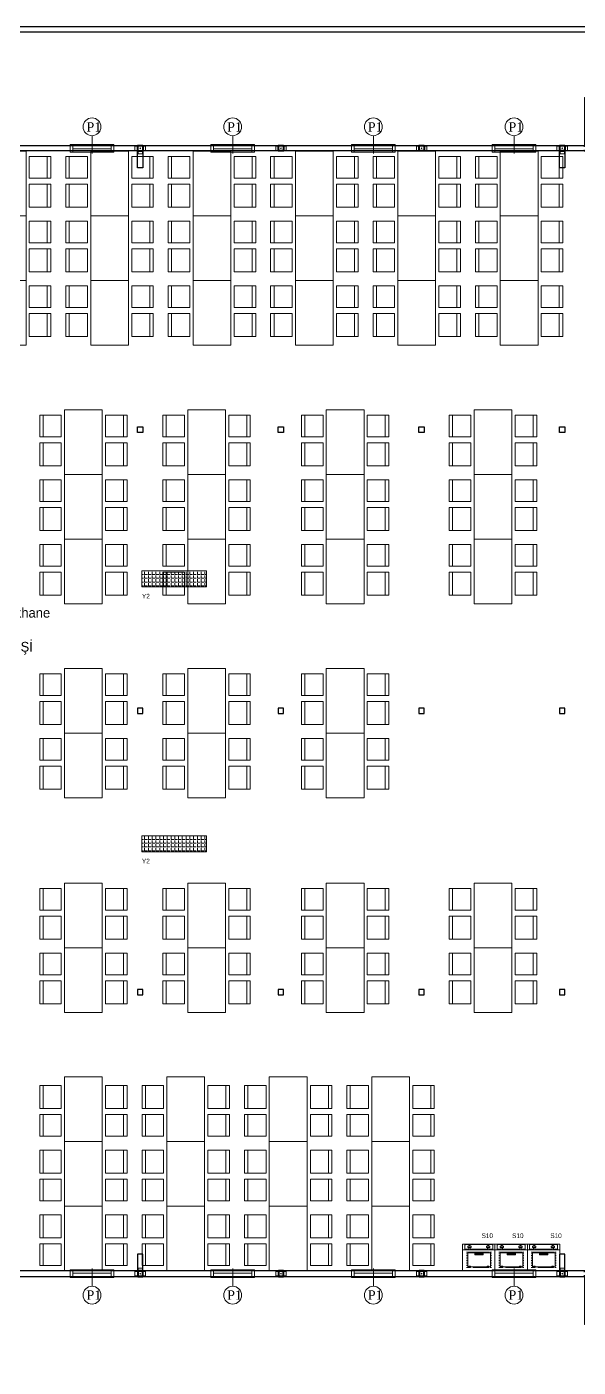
# Model space of a CAD drawing. Header units: millimetres. Extents: x 65390 to 71510, y 46362 to 50796.
# Drawn here: x 67438 to 68461, y 48179 to 50666 of the extents above; entities that cross this region are included whole.
import ezdxf
from ezdxf.enums import TextEntityAlignment as Align

# ---------------------------------------------------------------- set-up
doc = ezdxf.new("R2010")
doc.units = ezdxf.units.MM
doc.linetypes.add('ACAD_ISO07W100', pattern=[3, 0, -3])
for name, color, linetype in [('BİRLEŞİM ELEMANLARI', 4, 'Continuous'), ('DIŞ PANEL', 21, 'Continuous'), ('P1', 40, 'Continuous')]:
    doc.layers.add(name, color=color, linetype=linetype)
for name, color, linetype, lineweight in [('MIM_Sktürk', 251, 'Continuous', 9), ('MIM_Tezgah', 251, 'Continuous', 9), ('TEFRİS-M', 232, 'Continuous', 5), ('WALL INTERNAL', 7, 'Continuous', 50)]:
    doc.layers.add(name, color=color, linetype=linetype, lineweight=lineweight)
doc.styles.get("Standard").update_dxf_attribs({"font": 'arial.ttf'})
doc.styles.add('TAKSİM', font='GOTHIC.TTF', dxfattribs={"height": 20})

# ---------------------------------------------------------------- blocks, each defined once
blk = doc.blocks.new('DIŞ-P1 PENCERELİ-2514-G-B-(80)')
at = {"layer": 'DIŞ PANEL'}
for p, q in [((0, 100), (2514, 100)), ((0, 0), (0, 100)), ((2514, 0), (0, 0)), ((2514, 100), (2514, 0))]:
    blk.add_line(p, q, dxfattribs=at)
at = {"layer": 'P1', "lineweight": 15}
for p, q in [((1667, -46), (1667, 284)), ((1264, 119), (2069, 119)), ((1264, -19), (1264, 119)), ((1312, 119), (1312, -19)), ((2022, 43), (1312, 43)), ((2022, 119), (2022, -19)), ((2069, 119), (2069, -19)), ((1264, -19), (2069, -19))]:
    blk.add_line(p, q, dxfattribs=at)
blk.add_circle((1667, 449), 165, dxfattribs=at)
blk = doc.blocks.new('DIŞ İKİLİ KEP 80-80')
at = {"lineweight": 40}
blk.add_lwpolyline([(48, 62), (48, -38), (-48, -38), (-48, 62)], close=True, dxfattribs=at)
at = {"layer": 'BİRLEŞİM ELEMANLARI', "color": 6, "lineweight": 20}
for p, q in [((97, 50), (-98, 50)), ((-79, 50), (-79, 52)), ((-73, 47), (-73, 55)), ((-66, 50), (-66, 52)), ((65, 50), (65, 52)), ((72, 47), (72, 55)), ((78, 50), (78, 52)), ((-98, -30), (97, -30)), ((-79, -30), (-79, -32)), ((-73, -27), (-73, -35)), ((-66, -30), (-66, -32)), ((65, -30), (65, -32)), ((72, -27), (72, -35)), ((78, -30), (78, -32))]:
    blk.add_line(p, q, dxfattribs=at)
for points in [[(-98, -32), (-98, 52)], [(-98, 52), (97, 52), (97, -32), (-98, -32)]]:
    blk.add_lwpolyline(points, dxfattribs=at)
blk.add_circle((0, 12), 6.5, dxfattribs=at)
blk = doc.blocks.new('İÇ-DOLU-312.5-B-B-(80)ÖZEL1')
at = {"layer": 'DIŞ PANEL', "elevation": 0}
blk.add_lwpolyline([(1046536, 835213), (1046536, 834901), (1046632, 834901), (1046632, 835213)], close=True, dxfattribs=at)
blk = doc.blocks.new('DIŞ-K3 KAPILI-2514-G-B-(80)')
at = {"color": 3, "lineweight": 0}
for p, q in [((359, 100), (359, 99)), ((359, -1), (359, 1)), ((400, 89), (360, 89)), ((360, 89), (360, 77)), ((360, 77), (361, 77)), ((360, 21), (361, 21)), ((360, 9), (360, 21)), ((400, 9), (360, 9)), ((360, 9), (400, 9)), ((398, 87), (361, 87)), ((361, 77), (361, 87)), ((361, 21), (361, 10)), ((398, 10), (361, 10)), ((398, 87), (398, 10)), ((400, 9), (400, 89)), ((2114, 9), (2114, 89)), ((2154, 89), (2114, 89)), ((2114, 9), (2154, 9)), ((2154, 9), (2114, 9)), ((2116, 87), (2153, 87)), ((2116, 87), (2116, 10)), ((2116, 10), (2153, 10)), ((2153, 77), (2153, 87)), ((2154, 77), (2153, 77)), ((2153, 21), (2153, 10)), ((2154, 21), (2153, 21)), ((2154, 89), (2154, 77)), ((2154, 87), (2154, 87)), ((2154, 9), (2154, 21)), ((2154, 10), (2154, 10)), ((2155, 100), (2155, 99)), ((2155, -1), (2155, 1))]:
    blk.add_line(p, q, dxfattribs=at)
at = {"color": 7, "lineweight": 0}
for p, q in [((400, 9), (400, 1)), ((2114, 1), (2114, 9))]:
    blk.add_line(p, q, dxfattribs=at)
at = {"color": 2, "lineweight": 0}
for points in [[(385, 116), (385, 101), (367, 101), (367, 993), (385, 993), (385, 978), (384, 978), (384, 992), (369, 992), (369, 102), (384, 102), (384, 116)], [(369, 102), (384, 102), (384, 122), (414, 122), (414, 972), (384, 972), (384, 992), (369, 992), (369, 991), (383, 991), (383, 971), (413, 971), (413, 123), (383, 123), (383, 103), (369, 103)], [(2145, 102), (2130, 102), (2130, 122), (2100, 122), (2100, 972), (2130, 972), (2130, 992), (2145, 992), (2145, 991), (2131, 991), (2131, 971), (2101, 971), (2101, 123), (2131, 123), (2131, 103), (2145, 103)], [(2129, 116), (2129, 101), (2147, 101), (2147, 993), (2129, 993), (2129, 978), (2130, 978), (2130, 992), (2145, 992), (2145, 102), (2130, 102), (2130, 116)]]:
    blk.add_lwpolyline(points, close=True, dxfattribs=at)
at = {"color": 3, "lineweight": 0}
for points in [[(359, 100), (401, 100), (401, 74), (416, 74), (416, -1), (359, -1)], [(359, 1), (415, 1), (415, 73), (400, 73), (400, 99), (359, 99)], [(2155, 100), (2113, 100), (2113, 74), (2098, 74), (2098, -1), (2155, -1)], [(2155, 1), (2099, 1), (2099, 73), (2114, 73), (2114, 99), (2155, 99)]]:
    blk.add_lwpolyline(points, dxfattribs=at)
at = {"color": 2, "lineweight": 0}
for centre, start, end in [((239, -21), 6.7975, 81.8055), ((2275, -21), 98.1945, 173.2025)]:
    blk.add_arc(centre, 1025, start, end, dxfattribs=at)
at = {"layer": 'DIŞ PANEL'}
for points in [[(401, 100), (0, 100), (0, 0), (416, 0)], [(2098, 0), (2514, 0), (2514, 100), (2113, 100)]]:
    blk.add_lwpolyline(points, dxfattribs=at)
blk = doc.blocks.new('DIŞ ÜÇLÜ KEP 80-80')
at = {"lineweight": 40, "elevation": 1364}
blk.add_lwpolyline([(48, 62), (48, -38), (-48, -38), (-48, 62)], close=True, dxfattribs=at)
at = {"layer": 'BİRLEŞİM ELEMANLARI', "color": 6, "lineweight": 20}
for p, q in [((-39, 50, 1364), (-98, 50, 1364)), ((-79, 50, 1364), (-79, 52, 1364)), ((-73, 47, 1364), (-73, 55, 1364)), ((-66, 50, 1364), (-66, 52, 1364)), ((-39, 50, 1364), (98, 50, 1364)), ((66, 50, 1364), (66, 52, 1364)), ((73, 47, 1364), (73, 55, 1364)), ((79, 50, 1364), (79, 52, 1364)), ((-98, -30, 1364), (-39, -30, 1364)), ((-79, -30, 1364), (-79, -32, 1364)), ((-73, -27, 1364), (-73, -35, 1364)), ((-66, -30, 1364), (-66, -32, 1364)), ((-37, -63, 1364), (-45, -63, 1364)), ((-40, -56, 1364), (-42, -56, 1364)), ((-40, -70, 1364), (-42, -70, 1364)), ((-40, -88, 1364), (-40, -32, 1364)), ((-40, -57, 1364), (-40, -69, 1364)), ((98, -30, 1364), (-39, -30, 1364)), ((37, -63, 1364), (45, -63, 1364)), ((40, -88, 1364), (40, -32, 1364)), ((40, -56, 1364), (42, -56, 1364)), ((40, -57, 1364), (40, -69, 1364)), ((40, -70, 1364), (42, -70, 1364)), ((66, -30, 1364), (66, -32, 1364)), ((73, -27, 1364), (73, -35, 1364)), ((79, -30, 1364), (79, -32, 1364))]:
    blk.add_line(p, q, dxfattribs=at)
at = {"layer": 'BİRLEŞİM ELEMANLARI', "color": 6, "lineweight": 20, "elevation": 1364}
for points in [[(-98, -32), (-98, 52)], [(-98, 52), (98, 52), (98, -32), (-98, -32)]]:
    blk.add_lwpolyline(points, dxfattribs=at)
blk.add_lwpolyline([(-42, -32), (42, -32), (42, -88), (-42, -88)], close=True, dxfattribs=at)
at = {"layer": 'BİRLEŞİM ELEMANLARI', "color": 6, "lineweight": 20}
blk.add_circle((0, 12, 1364), 6.5, dxfattribs=at)
blk = doc.blocks.new('160718_Susebili')
at = {"layer": 'MIM_Tezgah'}
for p, q in [((-10.6, 60), (-10.6, 0)), ((-42.6, 48.4), (-42.6, 45.2)), ((-42.6, 48.3), (-42.3, 48.3)), ((-42.6, 48), (-42.3, 48)), ((-42.6, 47.7), (-42.3, 47.7)), ((-42.6, 47.4), (-42.3, 47.4)), ((-42.6, 47.3), (-42.3, 47.3)), ((-42.6, 47), (-42.3, 47)), ((-42.6, 46.7), (-42.3, 46.7)), ((-42.6, 46.4), (-42.3, 46.4)), ((-42.6, 46.2), (-42.3, 46.2)), ((-42.6, 45.9), (-42.3, 45.9)), ((-42.6, 45.6), (-42.3, 45.6)), ((-42.6, 45.3), (-42.3, 45.3)), ((-42.3, 48.4), (-42.3, 45.2)), ((-42.6, 11.2), (-42.6, 14.4)), ((-42.6, 14.3), (-42.3, 14.3)), ((-42.6, 14), (-42.3, 14)), ((-42.6, 13.7), (-42.3, 13.7)), ((-42.6, 13.4), (-42.3, 13.4)), ((-42.6, 13.2), (-42.3, 13.2)), ((-42.6, 12.9), (-42.3, 12.9)), ((-42.6, 12.6), (-42.3, 12.6)), ((-42.6, 12.3), (-42.3, 12.3)), ((-42.6, 12.2), (-42.3, 12.2)), ((-42.6, 11.9), (-42.3, 11.9)), ((-42.6, 11.6), (-42.3, 11.6)), ((-42.6, 11.3), (-42.3, 11.3)), ((-42.3, 11.2), (-42.3, 14.4))]:
    blk.add_line(p, q, dxfattribs=at)
for points in [[(-50, 0), (0, 0), (0, 60), (-50, 60)], [(-10.6, 0), (0, 0), (0, 60), (-10.6, 60)], [(-20.1, 37.7), (-17.9, 37.7), (-17.9, 21.9), (-20.1, 21.9)], [(-19.8, 37.4), (-18.2, 37.4), (-18.2, 22.2), (-19.8, 22.2)]]:
    blk.add_lwpolyline(points, close=True, dxfattribs=at)
at = {"layer": 'MIM_Tezgah', "linetype": 'ACAD_ISO07W100'}
for points in [[(-43.3, 48.4), (-43.3, 51.6), (-15.4, 51.6), (-15.4, 7.5), (-43.3, 7.5), (-43.3, 11.2)], [(-43.3, 14.4), (-43.3, 45.2)]]:
    blk.add_lwpolyline(points, dxfattribs=at)
at = {"layer": 'MIM_Tezgah'}
for points in [[(-42.3, 48.4), (-42.3, 50.6), (-16.4, 50.6), (-16.4, 8.5), (-42.3, 8.5), (-42.3, 11.2)], [(-42.3, 14.4), (-42.3, 45.2)], [(-6.3, 48.4), (-10.6, 48.4), (-10.6, 46.2), (-6.3, 46.2)], [(-9.6, 46.2), (-9.6, 13.8)], [(-6.3, 11.6), (-10.6, 11.6), (-10.6, 13.8), (-6.3, 13.8)]]:
    blk.add_lwpolyline(points, dxfattribs=at)
for points in [[(-9.6, 11.6), (-9.6, 4), (-2.5, 4, 0.414214), (-1, 5.5), (-1, 54.5, 0.414214), (-2.5, 56), (-9.6, 56), (-9.6, 48.4)], [(-4.2, 46.2), (-3.2, 46.2, 0.414214), (-2.7, 46.7), (-2.7, 47.9, 0.414214), (-3.2, 48.4), (-4.2, 48.4)], [(-4.2, 13.8), (-3.2, 13.8, -0.414214), (-2.7, 13.3), (-2.7, 12.1, -0.414214), (-3.2, 11.6), (-4.2, 11.6)]]:
    blk.add_lwpolyline(points, format="xyb", dxfattribs=at)
for points in [[(-4.7, 44.1), (-5.8, 44.1, -0.414214), (-6.3, 44.6), (-6.3, 50, -0.414214), (-5.8, 50.5), (-4.7, 50.5, -0.414214), (-4.2, 50), (-4.2, 44.6, -0.414214)], [(-43.2, 45.2), (-41.7, 45.2, 0.414214), (-41.1, 45.8), (-41.1, 47.8, 0.414214), (-41.7, 48.4), (-43.2, 48.4, 0.414214), (-43.8, 47.8), (-43.8, 45.8, 0.414214)], [(-43.2, 14.4), (-41.7, 14.4, -0.414214), (-41.1, 13.8), (-41.1, 11.8, -0.414214), (-41.7, 11.2), (-43.2, 11.2, -0.414214), (-43.8, 11.8), (-43.8, 13.8, -0.414214)], [(-4.7, 15.9), (-5.8, 15.9, 0.414214), (-6.3, 15.4), (-6.3, 10, 0.414214), (-5.8, 9.5), (-4.7, 9.5, 0.414214), (-4.2, 10), (-4.2, 15.4, 0.414214)]]:
    blk.add_lwpolyline(points, format="xyb", close=True, dxfattribs=at)
for centre in [(-43.3, 47.9), (-43.3, 45.6), (-41.6, 47.9), (-41.6, 45.6), (-43.3, 13.9), (-43.3, 11.7), (-41.6, 13.9), (-41.6, 11.7)]:
    blk.add_circle(centre, 0.21, dxfattribs=at)
blk = doc.blocks.new('YEMEK MASASI 4 KİŞİLİK')
for p, q in [((204816, 129392), (204388, 129392)), ((204388, 129392), (204388, 128992)), ((204816, 128992), (204816, 129392)), ((204927, 128992), (204927, 129392)), ((204927, 129392), (205327, 129392)), ((205327, 129392), (205327, 128992)), ((204816, 129326), (204388, 129326)), ((205327, 129326), (204927, 129326)), ((205429, 128931), (204229, 128931)), ((204229, 128931), (204229, 128231)), ((204388, 128992), (204816, 128992)), ((205327, 128992), (204927, 128992)), ((205429, 128231), (205429, 128931)), ((204229, 128231), (205429, 128231)), ((204388, 128170), (204816, 128170)), ((204388, 127770), (204388, 128170)), ((204816, 128170), (204816, 127770)), ((205327, 128170), (204927, 128170)), ((204927, 128170), (204927, 127770)), ((205327, 127770), (205327, 128170)), ((204816, 127832), (204388, 127832)), ((204816, 127770), (204388, 127770)), ((205327, 127832), (204927, 127832)), ((204927, 127770), (205327, 127770))]:
    blk.add_line(p, q)

msp = doc.modelspace()

# ---------------------------------------------------------------- hatches: boundary and pattern name
at = {"layer": 'MIM_Sktürk'}
h = msp.add_hatch(dxfattribs=at)
h.set_pattern_fill('ANGLE', color=256)
h.set_pattern_definition([(0, (6768.6186, 4994.908), (0, 6.985), [5.08, -1.905]), (90, (6768.6186, 4994.908), (-6.985, 4e-16), [5.08, -1.905])])
h.paths.add_polyline_path([(67771.544, 49656.868), (67651.544, 49656.868), (67651.544, 49626.868), (67771.544, 49626.868)])
h = msp.add_hatch(dxfattribs=at)
h.set_pattern_fill('ANGLE', color=256)
h.set_pattern_definition([(0, (6768.6186, 4503.3554), (0, 6.985), [5.08, -1.905]), (90, (6768.6186, 4503.3554), (-6.985, 4e-16), [5.08, -1.905])])
h.paths.add_polyline_path([(67771.544, 49165.315), (67651.544, 49165.315), (67651.544, 49135.315), (67771.544, 49135.315)])

# ---------------------------------------------------------------- linework, layer by layer
for points in [[(65552.092, 46491.397), (71407.092, 46491.397), (71407.092, 50666.397), (65552.092, 50666.397)], [(65562.092, 46501.397), (71397.092, 46501.397), (71397.092, 50656.397), (65562.092, 50656.397)]]:
    msp.add_lwpolyline(points, close=True)
at = {"ltscale": 5}
for points in [[(67643.712, 49923.762), (67653.712, 49923.762), (67653.712, 49913.762), (67643.712, 49913.762)], [(67904.712, 49923.762), (67914.712, 49923.762), (67914.712, 49913.762), (67904.712, 49913.762)], [(68165.712, 49923.762), (68175.712, 49923.762), (68175.712, 49913.762), (68165.712, 49913.762)], [(68426.712, 49923.762), (68436.712, 49923.762), (68436.712, 49913.762), (68426.712, 49913.762)], [(67643.712, 49391.785), (67653.712, 49391.785), (67653.712, 49401.785), (67643.712, 49401.785)], [(67904.712, 49391.785), (67914.712, 49391.785), (67914.712, 49401.785), (67904.712, 49401.785)], [(68165.712, 49391.785), (68175.712, 49391.785), (68175.712, 49401.785), (68165.712, 49401.785)], [(68426.712, 49391.785), (68436.712, 49391.785), (68436.712, 49401.785), (68426.712, 49401.785)], [(67643.712, 48869.762), (67653.712, 48869.762), (67653.712, 48879.762), (67643.712, 48879.762)], [(67904.712, 48869.762), (67914.712, 48869.762), (67914.712, 48879.762), (67904.712, 48879.762)], [(68165.712, 48869.762), (68175.712, 48869.762), (68175.712, 48879.762), (68165.712, 48879.762)], [(68426.712, 48869.762), (68436.712, 48869.762), (68436.712, 48879.762), (68426.712, 48879.762)]]:
    msp.add_lwpolyline(points, close=True, dxfattribs=at)
at = {"layer": 'MIM_Sktürk'}
for points in [[(67651.544, 49626.868), (67771.544, 49626.868), (67771.544, 49656.868), (67651.544, 49656.868)], [(67651.544, 49135.315), (67771.544, 49135.315), (67771.544, 49165.315), (67651.544, 49165.315)]]:
    msp.add_lwpolyline(points, close=True, dxfattribs=at)

# ---------------------------------------------------------------- block references
at = {"yscale": 0.1, "zscale": 0.1}
for name, p, xscale in [('DIŞ ÜÇLÜ KEP 80-80', (67648.712, 50439.694, -136.413), 0.1), ('DIŞ İKİLİ KEP 80-80', (67909.762, 50439.739), 0.1), ('DIŞ İKİLİ KEP 80-80', (68170.762, 50439.739), 0.1), ('DIŞ ÜÇLÜ KEP 80-80', (68431.712, 50439.739, -136.413), 0.1), ('İÇ-DOLU-312.5-B-B-(80)ÖZEL1', (172307.086, -33085.423), -0.1), ('İÇ-DOLU-312.5-B-B-(80)ÖZEL1', (173090.086, -33085.378), -0.1)]:
    msp.add_blockref(name, p, dxfattribs=dict(at, xscale=xscale))
at = {"yscale": 0.1, "zscale": 0.1, "rotation": 180}
for name, p, xscale in [('İÇ-DOLU-312.5-B-B-(80)ÖZEL1', (172307.086, 131878.856), 0.1), ('İÇ-DOLU-312.5-B-B-(80)ÖZEL1', (173090.086, 131878.902), 0.1), ('DIŞ ÜÇLÜ KEP 80-80', (67648.712, 48353.694, -136.413), -0.1), ('DIŞ İKİLİ KEP 80-80', (67909.762, 48353.739), -0.1), ('DIŞ İKİLİ KEP 80-80', (68170.762, 48353.739), -0.1), ('DIŞ ÜÇLÜ KEP 80-80', (68431.712, 48353.739, -136.413), -0.1)]:
    msp.add_blockref(name, p, dxfattribs=dict(at, xscale=xscale))
at = {"layer": 'MIM_Sktürk', "rotation": 89.99999999999997}
for p in [(68306.912, 48407.585), (68366.912, 48407.585), (68426.912, 48407.585)]:
    msp.add_blockref('160718_Susebili', p, dxfattribs=at)
at = {"layer": 'TEFRİS-M', "yscale": 0.1, "zscale": 0.1, "rotation": 270}
for p, xscale in [((54543.678, 29892.946), -0.1), ((54733.678, 29892.946), -0.1), ((54923.678, 29892.946), -0.1), ((55113.678, 29892.946), -0.1), ((55303.678, 29892.946), -0.1), ((55493.678, 29892.946), -0.1), ((54543.678, 29772.946), -0.1), ((54733.678, 29772.946), -0.1), ((54923.678, 29772.946), -0.1), ((55113.678, 29772.946), -0.1), ((55303.678, 29772.946), -0.1), ((55493.678, 29772.946), -0.1), ((54543.678, 29652.946), -0.1), ((54733.678, 29652.946), -0.1), ((54923.678, 29652.946), -0.1), ((55113.678, 29652.946), -0.1), ((55303.678, 29652.946), -0.1), ((55493.678, 29652.946), -0.1), ((54685.092, 29412.946), -0.1), ((54913.675, 29412.946), -0.1), ((55170.783, 29412.946), -0.1), ((55445.092, 29412.946), -0.1), ((54685.092, 29292.946), -0.1), ((54913.675, 29292.946), -0.1), ((55170.783, 29292.946), -0.1), ((55445.092, 29292.946), -0.1), ((54685.092, 29172.946), -0.1), ((54913.675, 29172.946), -0.1), ((55170.783, 29172.946), -0.1), ((55445.092, 29172.946), -0.1), ((54685.092, 28932.946), -0.1), ((54913.675, 28932.946), -0.1), ((55170.783, 28932.946), -0.1), ((54685.092, 28812.946), -0.1), ((54913.675, 28812.946), -0.1), ((55170.783, 28812.946), -0.1), ((54685.092, 28534.546), -0.1), ((54913.675, 28534.546), -0.1), ((55170.783, 28534.546), -0.1), ((55445.092, 28534.546), -0.1), ((54685.092, 28414.546), -0.1), ((54913.675, 28414.546), -0.1), ((55170.783, 28414.546), -0.1), ((55445.092, 28414.546), -0.1), ((54685.092, 69140.441), 0.1), ((54875.092, 69140.441), 0.1), ((55065.092, 69140.441), 0.1), ((55255.092, 69140.441), 0.1), ((54685.092, 69020.441), 0.1), ((54875.092, 69020.441), 0.1), ((55065.092, 69020.441), 0.1), ((55255.092, 69020.441), 0.1), ((54685.092, 68900.441), 0.1), ((54875.092, 68900.441), 0.1), ((55065.092, 68900.441), 0.1), ((55255.092, 68900.441), 0.1)]:
    msp.add_blockref('YEMEK MASASI 4 KİŞİLİK', p, dxfattribs=dict(at, xscale=xscale))
at = {"layer": 'WALL INTERNAL', "yscale": 0.1, "zscale": 0.1}
for name, p, xscale in [('DIŞ-K3 KAPILI-2514-G-B-(80)', (68687.912, 50435.939), -0.1), ('DIŞ-P1 PENCERELİ-2514-G-B-(80)', (67392.512, 50435.939), 0.1), ('DIŞ-P1 PENCERELİ-2514-G-B-(80)', (67653.512, 50435.939), 0.1), ('DIŞ-P1 PENCERELİ-2514-G-B-(80)', (67914.512, 50435.939), 0.1), ('DIŞ-P1 PENCERELİ-2514-G-B-(80)', (68175.512, 50435.939), 0.1)]:
    msp.add_blockref(name, p, dxfattribs=dict(at, xscale=xscale))
at = {"layer": 'WALL INTERNAL', "yscale": 0.1, "zscale": 0.1, "rotation": 180}
for name, p, xscale in [('DIŞ-P1 PENCERELİ-2514-G-B-(80)', (67392.512, 48357.539), -0.1), ('DIŞ-P1 PENCERELİ-2514-G-B-(80)', (67653.512, 48357.539), -0.1), ('DIŞ-P1 PENCERELİ-2514-G-B-(80)', (67914.512, 48357.539), -0.1), ('DIŞ-P1 PENCERELİ-2514-G-B-(80)', (68175.512, 48357.539), -0.1), ('DIŞ-K3 KAPILI-2514-G-B-(80)', (68687.912, 48357.539), 0.1)]:
    msp.add_blockref(name, p, dxfattribs=dict(at, xscale=xscale))

# ---------------------------------------------------------------- texts
at = {"style": 'TAKSİM'}
for s, p in [('Y2', (67659.19, 49605.49)), ('Y2', (67659.19, 49113.937)), ('S10', (68292.608, 48418.68)), ('S10', (68349.24, 48418.68)), ('S10', (68420.145, 48418.68))]:
    msp.add_text(s, height=8.64, dxfattribs=at).set_placement(p, align=Align.CENTER)
for s, p in [('yemekhane', (67357.156, 49569.984)), ('484 KİŞİ', (67357.156, 49506.972))]:
    msp.add_text(s, height=18, dxfattribs=at).set_placement(p)
at = {"lineweight": 0, "char_height": 17.49163, "width": 436.13154}
for insert, attachment_point in [((67548.679, 50489.369), 1), ((67809.679, 50489.369), 1), ((68070.679, 50489.369), 1), ((68331.679, 50489.369), 1), ((67548.679, 48304.11), 7), ((67809.679, 48304.11), 7), ((68070.679, 48304.11), 7), ((68331.679, 48304.11), 7)]:
    msp.add_mtext('{\\fGeorgia|b0|i0|c162|p18;P\\fGeorgia|b0|i0|c0|p18;1}', dxfattribs=dict(at, insert=insert, attachment_point=attachment_point))

doc.saveas('drawing.dxf')
